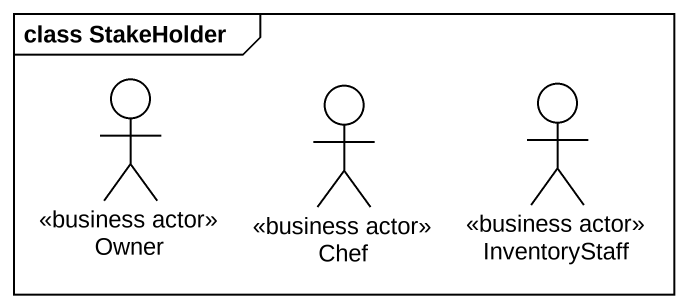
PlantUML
@startuml
mainframe class StakeHolder
actor Owner <<business actor>>
actor Chef <<business actor>>
actor InventoryStaff <<business actor>>
@enduml
